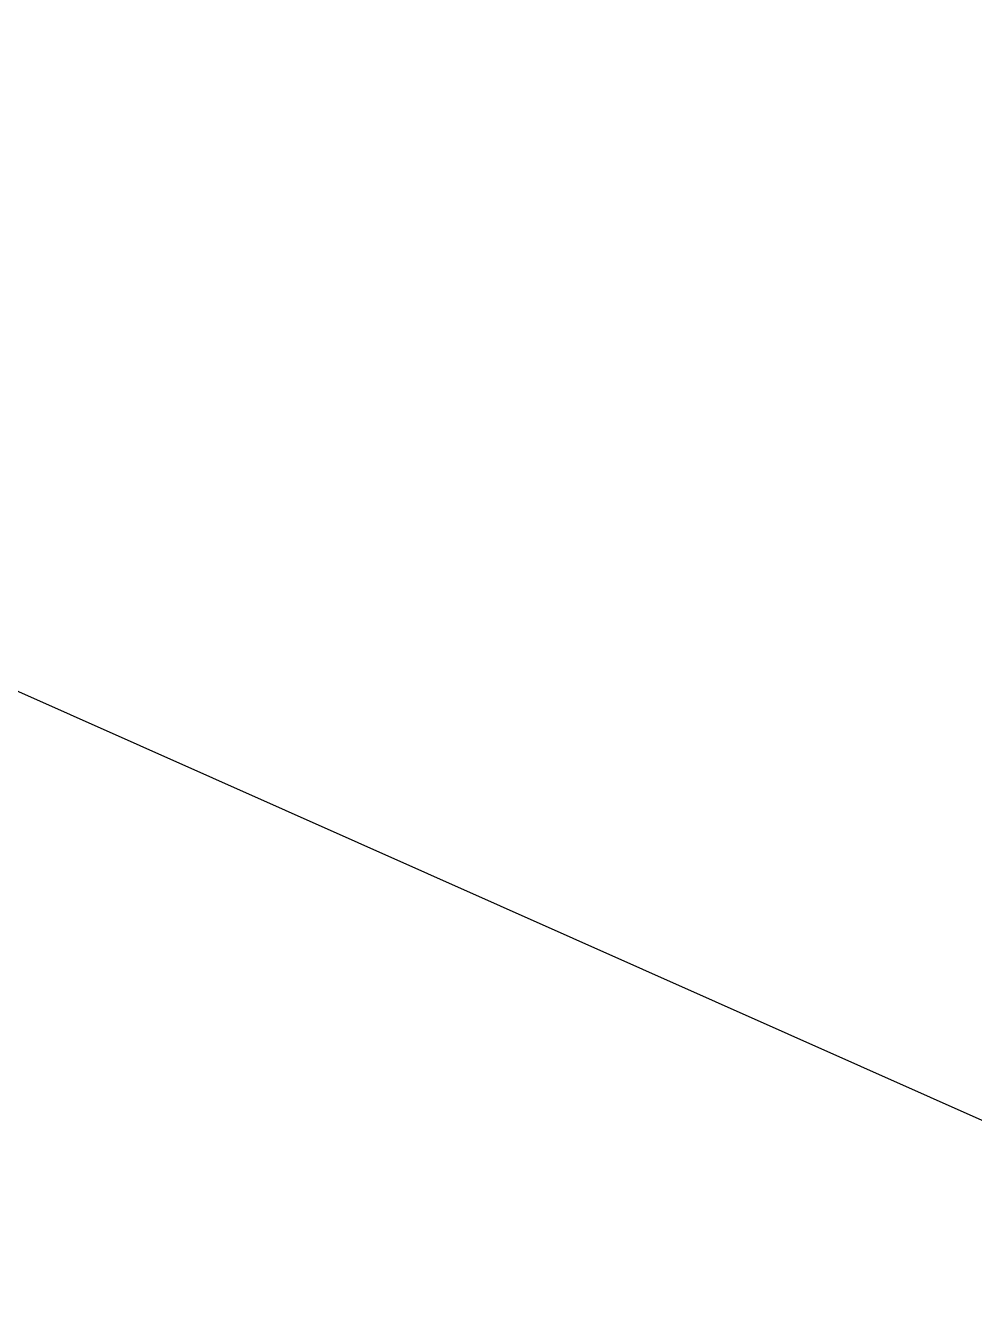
# Model space of a CAD drawing. Header units: millimetres. Extents: x 525387 to 527545, y 2235066 to 2235448.
# Drawn here: x 525596.8191 to 525596.858, y 2235275.4842 to 2235275.5365 of the extents above; entities that cross this region are included whole.
import ezdxf

# ---------------------------------------------------------------- set-up
doc = ezdxf.new("R2010")
doc.units = ezdxf.units.MM
doc.layers.add('muro', color=5, linetype='Continuous', lineweight=35)
doc.layers.add('PISOS', color=7, linetype='Continuous')

# ---------------------------------------------------------------- blocks, each defined once
blk = doc.blocks.new('servicios')
at = {"layer": 'PISOS', "linetype": 'Continuous'}
h = blk.add_hatch(dxfattribs=at)
h.set_pattern_fill('DOLMIT', color=30, scale=0.022)
h.set_pattern_definition([(0, (-1142.67533, -14.7252), (0, 0.1397), []), (45, (-1142.67533, -14.7252), (-0.27939981, 0.27939981), [0.19756563, -0.39513127])])
h.paths.add_polyline_path([(-4.925, 7.025), (-4.925, 6.950363), (-4.924714, 6.95), (-4.225, 6.95), (-4.225, 7.025), (-4.025, 7.025), (-4.025, 7.8), (-4.025, 8.4), (-4.425, 8.4), (-5.975, 8.4), (-5.975, 7.775), (-6.125, 7.775), (-6.125, 8.9), (-6.5, 8.9), (-7.1, 8.9), (-7.5, 8.9), (-7.5, 7.65), (-7.5, 7.05), (-7.5, 6.825), (-7.1, 6.825), (-6.817157, 6.542157), (-6.831299, 6.528015), (-7.1, 6.796716), (-7.1, 6.425), (-7.1, 6.053284), (-6.831299, 6.321985), (-6.817157, 6.307843), (-7.1, 6.025), (-5.975, 6.025), (-5.975, 5.95), (-5.075, 5.95), (-5.075, 6.875), (-6.125, 6.875), (-6.125, 7.025)])
edge = h.paths.add_edge_path(flags=16)
edge.add_line((-6.279852, 8.604781), (-6.309941, 8.604783))
edge.add_arc((-6.520256, 8.622096), 0.211026, 355.29407, 544.70593)
edge.add_line((-6.730571, 8.604783), (-6.760659, 8.604781))
edge.add_arc((-6.520256, 8.622096), 0.241026, -4.1195, 184.1195, ccw=False)
edge = h.paths.add_edge_path(flags=16)
edge.add_line((-6.882099, 8.604781), (-6.912188, 8.604783))
edge.add_arc((-7.122502, 8.622096), 0.211026, 355.29407, 545.37636)
edge.add_line((-7.3326, 8.602323), (-7.362716, 8.602322))
edge.add_arc((-7.122502, 8.622096), 0.241026, -4.1195, 184.70595, ccw=False)
edge = h.paths.add_edge_path(flags=16)
edge.add_line((-7.219972, 7.553416), (-7.21997, 7.523328))
edge.add_arc((-7.237285, 7.763731), 0.241026, 85.8805, 274.1195, ccw=False)
edge.add_line((-7.21997, 8.004135), (-7.219972, 7.974046))
edge.add_arc((-7.237285, 7.763731), 0.211026, 85.29407, 274.70593)
h.paths.add_polyline_path([(-7.018209, 7.46495), (-6.159263, 7.46495), (-6.159263, 7.63868), (-7.018209, 7.63868)], flags=16)
h.paths.add_polyline_path([(-5.656788, 7.986999), (-5.049879, 7.986999), (-5.049879, 8.160729), (-5.656788, 8.160729)], flags=16)

msp = doc.modelspace()

# ---------------------------------------------------------------- block references
at = {"layer": 'muro', "rotation": 335.9999999999999}
msp.add_blockref('servicios', (525599.930987, 2235267.500805), dxfattribs=at)

doc.saveas('drawing.dxf')
